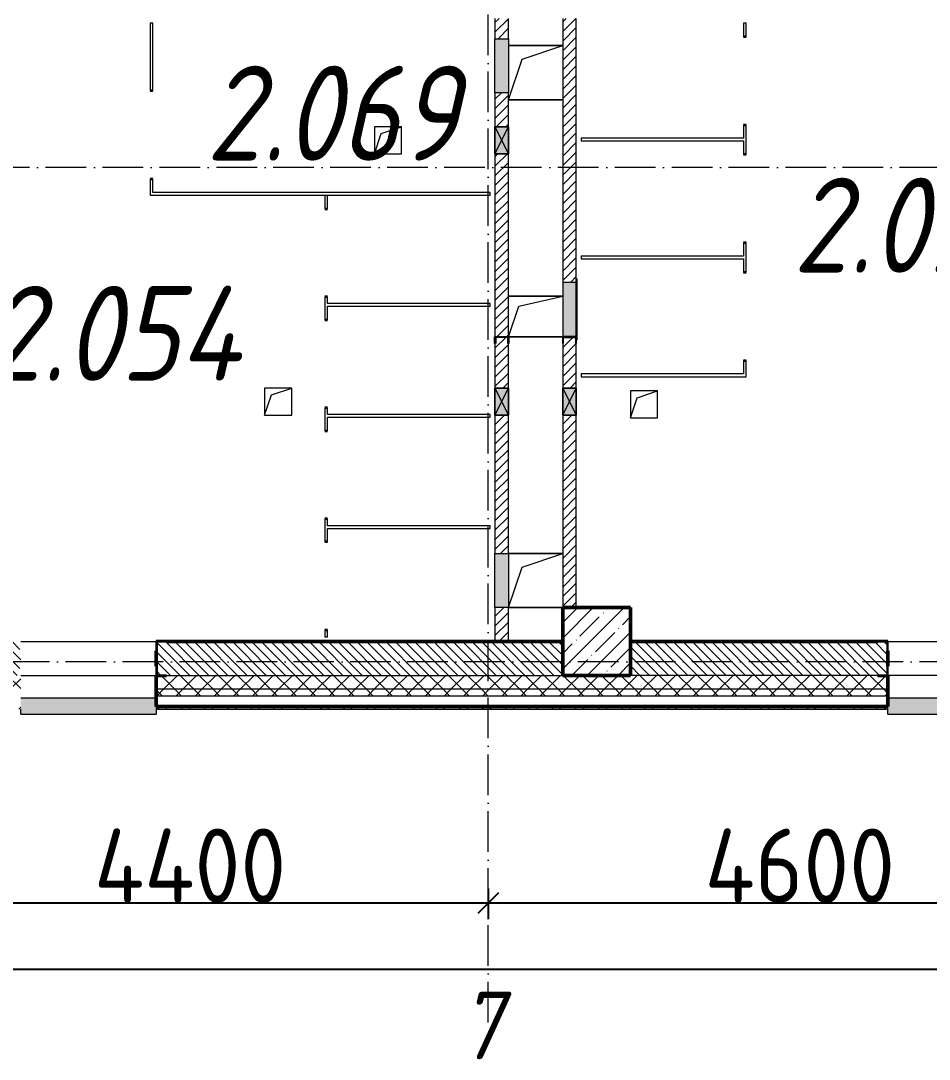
# Model space of a CAD drawing. Header units: millimetres. Extents: x -136833 to 49383, y -8033 to 344618.
# Drawn here: x -125034 to -118329, y 241044 to 248710 of the extents above; entities that cross this region are included whole.
import ezdxf

# ---------------------------------------------------------------- set-up
doc = ezdxf.new("R2010")
doc.units = ezdxf.units.MM
doc.linetypes.add('50_200_ШТРИХ_1Т_ш5_п1_п1_', pattern=[700, 500, -100, 0, -100])
for name, color, linetype, lineweight in [('A-____-____-DIMS', 7, 'Continuous', 9), ('A-DETL-GENF-OTLN', 7, 'Continuous', 9), ('A-DOOR-OPNG-MCUT', 7, 'Continuous', 35), ('A-FLOR-____-OTLN', 7, 'Continuous', 9), ('A-GENM-____-MCUT', 7, 'Continuous', 25), ('A-GENM-____-OTLN', 7, 'Continuous', 9), ('A-GENM-____-OTLN-1', 7, 'Continuous', 25), ('A-GLAZ-____-OTLN', 7, 'Continuous', 9), ('A-WALL-____-MCUT-2', 7, 'Continuous', 50), ('A-WALL-____-MCUT-3', 7, 'Continuous', 9), ('A-WALL-____-OTLN', 7, 'Continuous', 9), ('A-WALL-____-PATT-1', 7, 'Continuous', 9), ('A-WALL-FNSH-MCUT-1', 7, 'Continuous', 9), ('S-COLS-____-MCUT', 7, 'Continuous', 50), ('S-COLS-____-OTLN', 7, 'Continuous', 9), ('S-GRID-____-IDEN', 7, 'Continuous', 9), ('S-GRID-____-OTLN-1', 7, '50_200_ШТРИХ_1Т_ш5_п1_п1_', 9), ('Марки помещений', 7, 'Continuous', 9)]:
    doc.layers.add(name, color=color, linetype=linetype, lineweight=lineweight)
doc.layers.add('A-DOOR-____-OTLN-1', color=7, linetype='Continuous', lineweight=9, true_color=0xffffff)
doc.layers.add('A-GLAZ-____-OTLN-1', color=7, linetype='Continuous', lineweight=9, true_color=0xc0c0c0)
doc.styles.add('ISOCPEUR_I', font='isocpeui.ttf', dxfattribs={"width": 0.9, "height": 2.5})
doc.styles.add('ISOCPEUR_I_3', font='isocpeui.ttf', dxfattribs={"width": 0.85, "height": 2.2})
doc.styles.add('ISOCPEUR_I_9', font='isocpeui.ttf', dxfattribs={"width": 0.9, "height": 250})
doc.styles.add('СПДС', font='isocpeur.ttf', dxfattribs={"width": 0.9})
doc.dimstyles.new('ISO-2_5_0_9К_БОЛЬШОЙ_ОСИ', dxfattribs={"dimscale": 304.8, "dimtxt": 248.995294, "dimasz": 0.492126, "dimexe": 0.393701, "dimexo": 0, "dimgap": 0, "dimtad": 1, "dimdec": 0, "dimzin": 0, "dimdsep": 46, "dimtxsty": 'ISOCPEUR_I_9', "dimblk1": 'OBLIQUE', "dimblk2": 'OBLIQUE', "dimsah": 1, "dimcen": 0.09, "dimdle": 0.393701, "dimazin": 0, "dimtfac": 1, "dimtdec": 4, "dimtix": 1, "dimtmove": 0, "dimatfit": 3, "dimfxl": 1, "dimtvp": 1, "dimtolj": 1, "dimtzin": 0, "dimarcsym": 2})
pattern_1 = [(135, (-131434.413, 245796.486), (-35.35534, -35.35534), [])]
pattern_2 = [(45, (-131434.41, 245796.49), (-70.71068, 70.71068), []), (135, (-131434.41, 245796.49), (-70.71068, -70.71068), [])]
pattern_3 = [(45, (-131434.413, 245796.486), (-35.35534, 35.35534), [])]

# ---------------------------------------------------------------- blocks, each defined once
blk = doc.blocks.new('BSC_Колонна _Прямоугольная - 500х500-V64-АР1_План отверстий 2 этажа в осях 1-64_А-ГГ')
at = {"layer": 'S-COLS-____-OTLN'}
h = blk.add_hatch(dxfattribs=at)
h.set_pattern_fill('FP_93', color=256, style=0, pattern_type=2)
h.set_pattern_definition([(45, (-10650, 1668.96), (-114.0493, 114.0493), []), (45, (-10535.95, 1668.96), (-114.0493, 114.0493), [201.612, -40.322, 3.353, -36.97])])
h.paths.add_polyline_path([(-250, -250), (250, -250), (250, 250), (-250, 250)], flags=0)
at = {"layer": 'S-COLS-____-MCUT'}
for p, q in [((250, 250), (-250, 250)), ((-250, 250), (-250, -250)), ((250, -250), (250, 250)), ((-250, -250), (250, -250))]:
    blk.add_line(p, q, dxfattribs=at)
blk = doc.blocks.new('DOR_ДУ_распашная__1Ст_Прямоугольная_ШЕР - Вн_650х2100h_Кабинки С_у-17949503-АР1_План отверстий 2 этажа в осях 1-64_А-ГГ')
at = {"layer": 'A-DOOR-OPNG-MCUT'}
for p, q in [((-325, 10), (-325, -10)), ((325, -10), (325, 10))]:
    blk.add_line(p, q, dxfattribs=at)
blk = doc.blocks.new('DOR_ДУ_распашная__1Ст_Прямоугольная_ШЕР - Вн_650х2100h_Кабинки С_у-19996353-АР1_План отверстий 2 этажа в осях 1-64_А-ГГ')
at = {"layer": 'A-DOOR-OPNG-MCUT'}
for p, q in [((-325, 10), (-325, -10)), ((325, -10), (325, 10))]:
    blk.add_line(p, q, dxfattribs=at)
blk = doc.blocks.new('DOR_ДУ_распашная__1Ст_Прямоугольная_ШЕР - Вн_650х2100h_Кабинки С_у-17949507-АР1_План отверстий 2 этажа в осях 1-64_А-ГГ')
at = {"layer": 'A-DOOR-OPNG-MCUT'}
for p, q in [((-325, -10), (-325, 10)), ((325, 10), (325, -10))]:
    blk.add_line(p, q, dxfattribs=at)
blk = doc.blocks.new('Фахверк_СКБ_Уголок - 250_2700-27497298-АР1_План отверстий 2 этажа в осях 1-64_А-ГГ')
at = {"layer": 'A-GENM-____-MCUT'}
for p, q in [((200, 181), (125, 181)), ((125, 181), (125, 106)), ((131, 106), (131, 175)), ((131, 175), (200, 175)), ((200, 175), (200, 181)), ((125, 106), (131, 106)), ((131, -6), (125, -6)), ((125, -6), (125, -81)), ((131, -75), (131, -6)), ((200, -75), (131, -75)), ((200, -81), (200, -75)), ((125, -81), (200, -81))]:
    blk.add_line(p, q, dxfattribs=at)
blk = doc.blocks.new('154_Фахверк_СКБ_Швеллер - Тип_100_3960-28331862-АР1_План отверстий 2 этажа в осях 1-64_А-ГГ')
at = {"layer": 'A-GENM-____-MCUT'}
for p, q in [((175, 50), (125, 50)), ((125, 50), (125, -50)), ((128, 47), (175, 47)), ((128, -47), (128, 47)), ((175, 47), (175, 50)), ((125, -50), (175, -50)), ((175, -47), (128, -47)), ((175, -50), (175, -47))]:
    blk.add_line(p, q, dxfattribs=at)
blk = doc.blocks.new('154_Фахверк_СКБ_Швеллер - Тип_100_3960-28333271-АР1_План отверстий 2 этажа в осях 1-64_А-ГГ')
at = {"layer": 'A-GENM-____-MCUT'}
for p, q in [((125, 50), (175, 50)), ((125, -50), (125, 50)), ((128, 47), (128, -47)), ((175, 47), (128, 47)), ((175, 50), (175, 47)), ((175, -50), (125, -50)), ((128, -47), (175, -47)), ((175, -47), (175, -50))]:
    blk.add_line(p, q, dxfattribs=at)
blk = doc.blocks.new('AR_Отверстие Ниша - Лючок-32405868-АР1_План отверстий 2 этажа в осях 1-64_А-ГГ')
at = {"layer": 'A-GLAZ-____-OTLN'}
blk.add_hatch(color=256, dxfattribs=at).paths.add_polyline_path([(-200, -50), (200, -50), (200, 50), (-200, 50), (-200, -47)], flags=0)
for p, q in [((200, 50), (-200, 50)), ((200, -50), (200, 50)), ((-200, -50), (200, -50))]:
    blk.add_line(p, q, dxfattribs=at)
blk = doc.blocks.new('Л_Общий_Лючок - Лючок-29677405-АР1_План отверстий 2 этажа в осях 1-64_А-ГГ')
at = {"layer": 'A-GLAZ-____-OTLN-1'}
blk.add_hatch(color=256, dxfattribs=at).paths.add_polyline_path([(400, 0), (424, 0), (424, 6), (-24, 6), (-24, 0), (0, 0)], flags=0)
at = {"layer": 'A-GLAZ-____-OTLN'}
for p, q in [((424, 6), (-24, 6)), ((-24, 6), (-24, 0)), ((424, 6), (424, 0))]:
    blk.add_line(p, q, dxfattribs=at)
blk = doc.blocks.new('AR_Отверстие Ниша - Лючок-32405936-АР1_План отверстий 2 этажа в осях 1-64_А-ГГ')
at = {"layer": 'A-GLAZ-____-OTLN'}
blk.add_hatch(color=256, dxfattribs=at).paths.add_polyline_path([(-200, -50), (200, -50), (200, 50), (-200, 50)], flags=0)
for p, q in [((-200, 50), (200, 50)), ((-200, -50), (-200, 50)), ((200, 50), (200, -50)), ((200, -50), (-200, -50))]:
    blk.add_line(p, q, dxfattribs=at)
blk = doc.blocks.new('AR_Отверстие Ниша - Лючок-32405898-АР1_План отверстий 2 этажа в осях 1-64_А-ГГ')
at = {"layer": 'A-GLAZ-____-OTLN'}
blk.add_hatch(color=256, dxfattribs=at).paths.add_polyline_path([(-200, -50), (200, -50), (200, 50), (-200, 50)], flags=0)
for p, q in [((-200, 50), (200, 50)), ((-200, -50), (-200, 50)), ((200, 50), (200, -50)), ((200, -50), (-200, -50))]:
    blk.add_line(p, q, dxfattribs=at)
blk = doc.blocks.new('AR_Отверстие прямоугольное _в стене_ - AR_Отверстие прямоугольное _в стене__ВК-32402728-АР1_План отверстий 2 этажа в осях 1-64_А-ГГ')
at = {"layer": 'A-GLAZ-____-OTLN'}
blk.add_hatch(color=256, dxfattribs=at).paths.add_polyline_path([(-100, -50), (100, -50), (100, 50), (-100, 50)], flags=0)
at = {"layer": 'A-DETL-GENF-OTLN'}
for p, q in [((-100, -50), (-100, 50)), ((-100, 50), (100, 50)), ((100, 50), (-100, -50)), ((-100, 50), (100, -50)), ((100, 50), (-100, 50)), ((-100, 50), (-100, -50)), ((100, 50), (100, -50)), ((100, -50), (100, 50)), ((100, -50), (-100, -50)), ((-100, -50), (100, -50))]:
    blk.add_line(p, q, dxfattribs=at)
blk = doc.blocks.new('AR_Отверстие прямоугольное _в стене_ - AR_Отверстие прямоугольное _в стене__ВК-32402434-АР1_План отверстий 2 этажа в осях 1-64_А-ГГ')
at = {"layer": 'A-GLAZ-____-OTLN'}
blk.add_hatch(color=256, dxfattribs=at).paths.add_polyline_path([(-100, -50), (100, -50), (100, 50), (-100, 50)], flags=0)
at = {"layer": 'A-DETL-GENF-OTLN'}
for p, q in [((-100, -50), (-100, 50)), ((-100, 50), (100, 50)), ((100, 50), (-100, -50)), ((-100, 50), (100, -50)), ((100, 50), (-100, 50)), ((-100, 50), (-100, -50)), ((100, 50), (100, -50)), ((100, -50), (100, 50)), ((100, -50), (-100, -50)), ((-100, -50), (100, -50))]:
    blk.add_line(p, q, dxfattribs=at)
blk = doc.blocks.new('AR_Отверстие прямоугольное _в плите_ - AR_Отверстие прямоугольное _в плите_-30459207-АР1_План отверстий 2 этажа в осях 1-64_А-ГГ')
at = {"layer": 'A-GENM-____-OTLN'}
for p, q in [((100, 100), (-100, 100)), ((-100, 100), (-100, -100)), ((-50, 50), (100, 100)), ((100, -100), (100, 100)), ((-100, -100), (-50, 50)), ((-100, -100), (100, -100))]:
    blk.add_line(p, q, dxfattribs=at)
blk = doc.blocks.new('AR_Отверстие прямоугольное _в плите_ - AR_Отверстие прямоугольное _в плите_-30459211-АР1_План отверстий 2 этажа в осях 1-64_А-ГГ')
at = {"layer": 'A-GENM-____-OTLN'}
for p, q in [((200, 200), (-200, 200)), ((-100, 100), (200, 200)), ((-200, -200), (-100, 100)), ((-200, -200), (200, -200))]:
    blk.add_line(p, q, dxfattribs=at)
blk = doc.blocks.new('AR_Отверстие прямоугольное _в плите_ - AR_Отверстие прямоугольное _в плите_-30459214-АР1_План отверстий 2 этажа в осях 1-64_А-ГГ')
at = {"layer": 'A-GENM-____-OTLN'}
for p, q in [((200, 150), (-200, 150)), ((-125, 75), (200, 150)), ((-200, -150), (-125, 75)), ((-200, -150), (200, -150))]:
    blk.add_line(p, q, dxfattribs=at)
blk = doc.blocks.new('Отлив_СКБ - Отлив витража_120_НВФ-31885283-АР1_План отверстий 2 этажа в осях 1-64_А-ГГ')
at = {"layer": 'A-GLAZ-____-OTLN-1'}
for points in [[(0, -2), (1000, -2), (1000, 0), (0, 0)], [(0, -120), (1000, -120), (1000, -2), (0, -2), (0, -85.5)]]:
    blk.add_hatch(color=256, dxfattribs=at).paths.add_polyline_path(points, flags=0)
at = {"layer": 'A-GLAZ-____-OTLN'}
for p, q in [((0, 0), (1000, 0)), ((1000, -2), (0, -2)), ((0, -120), (0, -83)), ((0, -120), (1000, -120)), ((1000, -83), (1000, -120))]:
    blk.add_line(p, q, dxfattribs=at)
blk = doc.blocks.new('_Oblique')
at = {"color": 0, "linetype": 'ByBlock', "lineweight": -2}
blk.add_line((-0.5, -0.5), (0.5, 0.5), dxfattribs=at)
blk = doc.blocks.new('*D2048')
at = {"layer": 'A-____-____-DIMS', "color": 0, "lineweight": -2, "transparency": 16777216}
for p, q in [((289220.7, -90355.9), (289220.7, -90582)), ((293620.7, -90355.9), (293620.7, -90582)), ((289100.7, -90462), (293740.7, -90462))]:
    blk.add_line(p, q, dxfattribs=at)
at = {"layer": 'Defpoints', "color": 0, "transparency": 16777216}
for p in [(289220.7, -90355.9), (293620.7, -90355.9), (293620.7, -90462)]:
    blk.add_point(p, dxfattribs=at)
at = {"layer": 'A-____-____-DIMS', "color": 0, "lineweight": -2, "transparency": 16777216, "xscale": 150, "yscale": 150, "zscale": 150, "rotation": 180}
blk.add_blockref('_Oblique', (289220.7, -90462), dxfattribs=at)
at = {"layer": 'A-____-____-DIMS', "color": 0, "lineweight": -2, "transparency": 16777216, "xscale": 150, "yscale": 150, "zscale": 150}
blk.add_blockref('_Oblique', (293620.7, -90462), dxfattribs=at)
at = {"layer": 'A-____-____-DIMS', "color": 0, "transparency": 16777216, "insert": (291420.7, -90187.7), "char_height": 548.64, "attachment_point": 5, "style": 'СПДС'}
blk.add_mtext('\\A1;4400', dxfattribs=at)
blk = doc.blocks.new('*D2049')
at = {"layer": 'A-____-____-DIMS', "color": 0, "lineweight": -2, "transparency": 16777216}
for p, q in [((293620.7, -90355.9), (293620.7, -90582)), ((298220.7, -90355.9), (298220.7, -90582)), ((293500.7, -90462), (298340.7, -90462))]:
    blk.add_line(p, q, dxfattribs=at)
at = {"layer": 'Defpoints', "color": 0, "transparency": 16777216}
for p in [(293620.7, -90355.9), (298220.7, -90355.9), (298220.7, -90462)]:
    blk.add_point(p, dxfattribs=at)
at = {"layer": 'A-____-____-DIMS', "color": 0, "lineweight": -2, "transparency": 16777216, "xscale": 150, "yscale": 150, "zscale": 150, "rotation": 180}
blk.add_blockref('_Oblique', (293620.7, -90462), dxfattribs=at)
at = {"layer": 'A-____-____-DIMS', "color": 0, "lineweight": -2, "transparency": 16777216, "xscale": 150, "yscale": 150, "zscale": 150}
blk.add_blockref('_Oblique', (298220.7, -90462), dxfattribs=at)
at = {"layer": 'A-____-____-DIMS', "color": 0, "transparency": 16777216, "insert": (295920.7, -90187.7), "char_height": 548.64, "attachment_point": 5, "style": 'СПДС'}
blk.add_mtext('\\A1;4600', dxfattribs=at)
blk = doc.blocks.new('*D2075')
at = {"layer": 'A-____-____-DIMS', "color": 0, "lineweight": -2, "transparency": 16777216}
for p, q in [((281420.7, -90844.1), (281420.7, -91070.2)), ((384920.7, -90844.1), (384920.7, -91070.2)), ((281300.7, -90950.2), (385040.7, -90950.2))]:
    blk.add_line(p, q, dxfattribs=at)
at = {"layer": 'Defpoints', "color": 0, "transparency": 16777216}
for p in [(281420.7, -90844.1), (384920.7, -90844.1), (384920.7, -90950.2)]:
    blk.add_point(p, dxfattribs=at)
at = {"layer": 'A-____-____-DIMS', "color": 0, "lineweight": -2, "transparency": 16777216, "xscale": 150, "yscale": 150, "zscale": 150, "rotation": 180}
blk.add_blockref('_Oblique', (281420.7, -90950.2), dxfattribs=at)
at = {"layer": 'A-____-____-DIMS', "color": 0, "lineweight": -2, "transparency": 16777216, "xscale": 150, "yscale": 150, "zscale": 150}
blk.add_blockref('_Oblique', (384920.7, -90950.2), dxfattribs=at)
at = {"layer": 'A-____-____-DIMS', "color": 0, "transparency": 16777216, "insert": (333170.7, -90675.9), "char_height": 548.64, "attachment_point": 5, "style": 'СПДС'}
blk.add_mtext('\\A1;103500', dxfattribs=at)
blk = doc.blocks.new('3эт')
at = {"layer": 'S-GRID-____-OTLN-1', "color": 251, "ltscale": 0.6, "true_color": 0x636466}
for p, q in [((293620.7, -91346.1), (293620.7, -36982.5)), ((387697.2, -85032.4), (279101.9, -85032.4)), ((387845.1, -88682.4), (279101.9, -88682.4))]:
    blk.add_line(p, q, dxfattribs=at)
at = {"layer": 'S-GRID-____-IDEN', "insert": (293401.8, -91116.3), "char_height": 500, "width": 202.025, "attachment_point": 1, "style": 'ISOCPEUR_I'}
blk.add_mtext('\\fISOCPEUR|b0|i1|c204|p34|;\\W.9;7', dxfattribs=at)
at = {"layer": 'A-____-____-DIMS'}
for base, p1, p2, override, picture, middle in [((293620.7, -90462), (289220.7, -90355.9), (293620.7, -90355.9), {"dimtxt": 1.8, "dimpost": '<>', "dimtxsty": 'СПДС', "dimfxl": 4400}, '*D2048', (291420.7, -90187.7)), ((298220.7, -90462), (293620.7, -90355.9), (298220.7, -90355.9), {"dimtxt": 1.8, "dimpost": '<>', "dimtxsty": 'СПДС', "dimfxl": 4600}, '*D2049', (295920.7, -90187.7)), ((384920.7, -90950.2), (281420.7, -90844.1), (384920.7, -90844.1), {"dimtxt": 1.8, "dimpost": '<>', "dimtxsty": 'СПДС', "dimfxl": 103500}, '*D2075', (333170.7, -90675.9))]:
    dim = blk.add_linear_dim(base=base, p1=p1, p2=p2, dimstyle='ISO-2_5_0_9К_БОЛЬШОЙ_ОСИ', override=override, dxfattribs=at)
    dim.commit()
    dim.dimension.update_dxf_attribs({"geometry": picture, "text_midpoint": middle})

msp = doc.modelspace()

# ---------------------------------------------------------------- hatches: boundary and pattern name
at = {"layer": 'A-WALL-____-PATT-1'}
h = msp.add_hatch(dxfattribs=at)
h.set_pattern_fill('FP_5', color=256, style=0, pattern_type=2)
h.set_pattern_definition(pattern_3)
h.paths.add_polyline_path([(-121434.4, 244127.5), (-121434.4, 244377.5), (-121534.4, 244377.5), (-121534.4, 244127.5)], flags=0)
h.paths.add_polyline_path([(-121534.4, 244777.5), (-121434.4, 244777.5), (-121434.4, 245797.5), (-121534.4, 245797.5), (-121534.4, 244812.4)], flags=0)
h.paths.add_polyline_path([(-121534.4, 245997.5), (-121434.4, 245997.5), (-121434.4, 246327.5), (-121437.4, 246327.5), (-121437.4, 246374.5), (-121531.4, 246374.5), (-121531.4, 246327.5), (-121534.4, 246327.5)], flags=0)
h.paths.add_polyline_path([(-121437.4, 246377.5), (-121434.4, 246377.5), (-121434.4, 247727.5), (-121534.4, 247727.5), (-121534.4, 246377.5), (-121531.2, 246377.5)], flags=0)
h.paths.add_polyline_path([(-121434.4, 247927.5), (-121434.4, 248177.5), (-121534.4, 248177.5), (-121534.4, 247927.5)], flags=0)
h.paths.add_polyline_path([(-121534.4, 248577.5), (-121434.4, 248577.5), (-121434.4, 248727.5), (-121534.4, 248727.5)], flags=0)
h = msp.add_hatch(dxfattribs=at)
h.set_pattern_fill('FP_5', color=256, style=0, pattern_type=2)
h.set_pattern_definition(pattern_3)
h.paths.add_polyline_path([(-121034.4, 244377.5), (-120934.4, 244377.5), (-120934.4, 245797.5), (-121034.4, 245797.5), (-121034.4, 244812.4)], flags=0)
h.paths.add_polyline_path([(-120934.4, 245997.5), (-120934.4, 246327.5), (-120937.4, 246327.5), (-120937.4, 246374.5), (-121031.4, 246374.5), (-121031.4, 246327.5), (-121034.4, 246327.5), (-121034.4, 245997.5), (-120937.4, 245997.5)], flags=0)
h.paths.add_polyline_path([(-120934.4, 246777.5), (-120934.4, 248727.5), (-121034.4, 248727.5), (-121034.4, 246777.5)], flags=0)
h = msp.add_hatch(dxfattribs=at)
h.set_pattern_fill('FP_6', color=256, style=0, pattern_type=2)
h.set_pattern_definition(pattern_1)
h.paths.add_polyline_path([(-121034.4, 243877.5), (-121034.4, 244127.5), (-124028.4, 244127.5), (-124028.4, 244058.5), (-124034.4, 244058.5), (-124034.4, 243946.5), (-124028.4, 243946.5), (-124028.4, 243877.5), (-122610.8, 243877.5)], flags=0)
h.paths.add_polyline_path([(-125109.4, 243877.5), (-125040.4, 243877.5), (-125040.4, 243946.5), (-125034.4, 243946.5), (-125034.4, 244058.5), (-125040.4, 244058.5), (-125040.4, 244127.5), (-125634.4, 244127.5), (-125634.4, 243877.5)], flags=0)
h = msp.add_hatch(dxfattribs=at)
h.set_pattern_fill('FP_6', color=256, style=0, pattern_type=2)
h.set_pattern_definition(pattern_1)
h.paths.add_polyline_path([(-118709.4, 243877.5), (-118640.4, 243878.3), (-118640.4, 243946.5), (-118634.4, 243946.5), (-118634.4, 244058.5), (-118640.4, 244058.5), (-118640.4, 244127.5), (-120534.4, 244127.5), (-120534.4, 243877.5), (-119075.9, 243877.5)], flags=0)
h.paths.add_polyline_path([(-117559.4, 243877.5), (-117034.4, 243877.5), (-117034.4, 244127.5), (-117628.4, 244127.5), (-117628.4, 244058.5), (-117634.4, 244058.5), (-117634.4, 243946.5), (-117628.4, 243946.5), (-117628.4, 243877.5)], flags=0)
h = msp.add_hatch(dxfattribs=at)
h.set_pattern_fill('FP_1', color=256, style=0, pattern_type=2)
h.set_pattern_definition(pattern_2)
h.paths.add_polyline_path([(-30184.4, 243777.5), (-30184.4, 243877.5), (-39209.4, 243877.5), (-39209.4, 243871.5), (-39284.4, 243871.5), (-39284.4, 243777.5), (-30684.4, 243777.5)], flags=0)
h.paths.add_polyline_path([(-41084.4, 243777.5), (-41084.4, 243871.5), (-41159.4, 243871.5), (-41159.4, 243877.5), (-49034.4, 243877.5), (-49034.4, 243777.5), (-41307.4, 243777.5)], flags=0)
h.paths.add_polyline_path([(-50534.4, 243777.5), (-50034.4, 243777.5), (-50034.4, 243877.5), (-51159.4, 243877.5), (-51159.4, 243871.5), (-51234.4, 243871.5), (-51234.4, 243777.5), (-51159.4, 243777.5)], flags=0)
h.paths.add_polyline_path([(-60434.4, 243777.5), (-59034.4, 243777.5), (-59034.4, 243877.5), (-60359.4, 243877.5), (-60359.4, 243871.5), (-60434.4, 243871.5)], flags=0)
h.paths.add_polyline_path([(-62584.4, 243777.5), (-62234.4, 243777.5), (-62234.4, 243871.5), (-62309.4, 243871.5), (-62309.4, 243877.5), (-63359.4, 243877.5), (-63359.4, 243871.5), (-63434.4, 243871.5), (-63434.4, 243777.5), (-63084.4, 243777.5)], flags=0)
h.paths.add_polyline_path([(-65234.7, 243777.5), (-65234.7, 243871.5), (-65309.4, 243871.5), (-65309.4, 243877.5), (-66359.4, 243877.5), (-66359.4, 243871.5), (-66434.4, 243871.5), (-66434.4, 243777.5), (-66051.9, 243777.5)], flags=0)
h.paths.add_polyline_path([(-68234.4, 243777.5), (-68234.4, 243871.5), (-68309.4, 243871.5), (-68309.4, 243877.5), (-69359.4, 243877.5), (-69359.4, 243871.5), (-69434.4, 243871.5), (-69434.4, 243777.5), (-68703.1, 243777.5)], flags=0)
h.paths.add_polyline_path([(-72084.4, 243777.5), (-71234.4, 243777.5), (-71234.4, 243871.5), (-71309.4, 243871.5), (-71309.4, 243877.5), (-72359.4, 243877.5), (-72359.4, 243871.5), (-72434.4, 243871.5), (-72434.4, 243777.5), (-72238, 243777.5)], flags=0)
h.paths.add_polyline_path([(-77540.4, 243777.5), (-77234.4, 243777.5), (-77234.4, 243871.5), (-77309.4, 243871.5), (-77309.4, 243877.5), (-78359.4, 243877.5), (-78359.4, 243871.5), (-78434.4, 243871.5), (-78434.4, 243777.5), (-77584.4, 243777.5)], flags=0)
h.paths.add_polyline_path([(-81434.4, 243777.5), (-80234.4, 243777.5), (-80234.4, 243871.5), (-80309.4, 243871.5), (-80309.4, 243877.5), (-81359.4, 243877.5), (-81359.4, 243871.5), (-81434.4, 243871.5)], flags=0)
h.paths.add_polyline_path([(-83726.6, 243777.5), (-83234.4, 243777.5), (-83234.4, 243871.5), (-83309.4, 243871.5), (-83309.4, 243877.5), (-84359.4, 243877.5), (-84359.4, 243871.5), (-84434.4, 243871.5), (-84434.4, 243777.5), (-84359.4, 243777.5)], flags=0)
h.paths.add_polyline_path([(-86377.8, 243777.5), (-86234.4, 243777.5), (-86234.4, 243871.5), (-86309.4, 243871.5), (-86309.4, 243877.5), (-87359.4, 243877.5), (-87359.4, 243871.5), (-87434.4, 243871.5), (-87434.4, 243777.5), (-86584.4, 243777.5)], flags=0)
h.paths.add_polyline_path([(-89234.4, 243777.5), (-89234.4, 243871.5), (-89309.4, 243871.5), (-89309.4, 243877.5), (-90359.4, 243877.5), (-90359.4, 243871.5), (-90434.4, 243871.5), (-90434.4, 243777.5), (-89309.4, 243777.5)], flags=0)
h.paths.add_polyline_path([(-92234.4, 243777.5), (-92234.4, 243871.5), (-92309.4, 243872.2), (-92309.4, 243877.5), (-93634.4, 243877.5), (-93634.4, 243777.5), (-92240.4, 243777.5)], flags=0)
h.paths.add_polyline_path([(-96634.4, 243777.5), (-95434.4, 243777.5), (-95434.4, 243871.5), (-95509.4, 243871.5), (-95509.4, 243877.5), (-96634.4, 243877.5)], flags=0)
h.paths.add_polyline_path([(-98440.4, 243777.5), (-98434.4, 243777.5), (-98434.4, 243871.5), (-98509.4, 243871.5), (-98509.4, 243877.5), (-99559.4, 243877.5), (-99559.4, 243871.5), (-99634.4, 243871.5), (-99633.7, 243777.5), (-98509.4, 243777.5)], flags=0)
h.paths.add_polyline_path([(-101509.4, 243777.5), (-101434.4, 243777.5), (-101434.4, 243871.5), (-101509.4, 243871.5), (-101509.4, 243877.5), (-102634.4, 243877.5), (-102634.4, 243777.5), (-102134.4, 243777.5)], flags=0)
h.paths.add_polyline_path([(-105134.4, 243777.5), (-104434.4, 243777.5), (-104434.4, 243871.5), (-104509.4, 243871.5), (-104509.4, 243877.5), (-105634.4, 243877.5), (-105634.4, 243777.5)], flags=0)
h.paths.add_polyline_path([(-107434.4, 243777.5), (-107434.4, 243871.5), (-107509.4, 243871.5), (-107509.4, 243877.5), (-108559.4, 243877.5), (-108559.4, 243871.5), (-108634.4, 243871.5), (-108634.4, 243777.5), (-108471.1, 243777.5)], flags=0)
h.paths.add_polyline_path([(-110509.4, 243777.5), (-110434.4, 243777.5), (-110434.4, 243871.5), (-110509.4, 243871.5), (-110509.4, 243877.5), (-111634.4, 243877.5), (-111634.4, 243777.5), (-111122.3, 243777.5)], flags=0)
h.paths.add_polyline_path([(-114634.4, 243777.5), (-113434.4, 243777.5), (-113434.4, 243871.5), (-113509.4, 243871.5), (-113509.4, 243877.5), (-114634.4, 243877.5)], flags=0)
h.paths.add_polyline_path([(-116434.4, 243777.5), (-116434.4, 243871.5), (-116509.4, 243871.5), (-116509.4, 243877.5), (-117559.4, 243877.5), (-117559.4, 243871.5), (-117634.4, 243871.5), (-117634.4, 243777.5), (-116534.4, 243777.5)], flags=0)
h.paths.add_polyline_path([(-118634.4, 243777.5), (-118634.4, 243871.5), (-118709.4, 243871.5), (-118709.4, 243877.5), (-123959.4, 243877.5), (-123959.4, 243871.5), (-124034.4, 243871.5), (-124034.4, 243777.5), (-119075.9, 243777.5)], flags=0)
h.paths.add_polyline_path([(-126134.4, 243777.5), (-125034.4, 243777.5), (-125034.4, 243871.5), (-125109.4, 243871.5), (-125109.4, 243877.5), (-133884.4, 243877.5), (-133884.4, 243777.5), (-126145.7, 243777.5)], flags=0)
h = msp.add_hatch(dxfattribs=at)
h.set_pattern_fill('FP_1', color=256, style=0, pattern_type=2)
h.set_pattern_definition(pattern_2)
h.paths.add_polyline_path([(-30184.4, 243727.5), (-30084.4, 243727.5), (-30084.4, 243777.5), (-39284.4, 243777.5), (-39284.4, 243727.5), (-30702.6, 243727.5)], flags=0)
h.paths.add_polyline_path([(-42191.2, 243727.5), (-41084.4, 243727.5), (-41084.4, 243777.5), (-49034.4, 243777.5), (-49034.4, 243727.5), (-43074.9, 243727.5)], flags=0)
h.paths.add_polyline_path([(-51234.4, 243727.5), (-50034.4, 243727.5), (-50034.4, 243777.5), (-51234.4, 243777.5)], flags=0)
h.paths.add_polyline_path([(-59034.4, 243727.5), (-59034.4, 243777.5), (-60434.4, 243777.5), (-60434.4, 243727.5), (-59865.8, 243727.5)], flags=0)
h.paths.add_polyline_path([(-62234.4, 243727.5), (-62234.4, 243777.5), (-63434.4, 243777.5), (-63434.4, 243727.5), (-62517, 243727.5)], flags=0)
h.paths.add_polyline_path([(-66051.9, 243727.5), (-65234.7, 243727.5), (-65234.7, 243777.5), (-66434.4, 243777.5), (-66434.4, 243727.5)], flags=0)
h.paths.add_polyline_path([(-68234.4, 243727.5), (-68234.4, 243777.5), (-69434.4, 243777.5), (-69434.4, 243727.5), (-68703.1, 243727.5)], flags=0)
h.paths.add_polyline_path([(-71354.3, 243727.5), (-71234.4, 243727.5), (-71234.4, 243777.5), (-72434.4, 243777.5), (-72434.4, 243727.5), (-72238, 243727.5)], flags=0)
h.paths.add_polyline_path([(-77234.4, 243727.5), (-77234.4, 243777.5), (-78434.4, 243777.5), (-78434.4, 243727.5), (-77540.4, 243727.5)], flags=0)
h.paths.add_polyline_path([(-80234.4, 243727.5), (-80234.4, 243777.5), (-81434.4, 243777.5), (-81434.4, 243727.5), (-81075.4, 243727.5)], flags=0)
h.paths.add_polyline_path([(-84434.4, 243727.5), (-83234.4, 243727.5), (-83234.4, 243777.5), (-84434.4, 243777.5)], flags=0)
h.paths.add_polyline_path([(-86377.8, 243727.5), (-86234.4, 243727.5), (-86234.4, 243777.5), (-87434.4, 243777.5), (-87434.4, 243727.5), (-87261.5, 243727.5)], flags=0)
h.paths.add_polyline_path([(-89234.4, 243727.5), (-89234.4, 243777.5), (-90434.4, 243777.5), (-90434.4, 243727.5), (-89912.7, 243727.5)], flags=0)
h.paths.add_polyline_path([(-92563.9, 243727.5), (-92234.4, 243727.5), (-92234.4, 243777.5), (-93634.4, 243777.5), (-93634.4, 243727.5), (-93447.6, 243727.5)], flags=0)
h.paths.add_polyline_path([(-95434.4, 243727.5), (-95434.4, 243777.5), (-96634.4, 243777.5), (-96634.4, 243727.5), (-96098.8, 243727.5)], flags=0)
h.paths.add_polyline_path([(-98434.4, 243727.5), (-98434.4, 243777.5), (-99634.4, 243777.5), (-99633.7, 243727.5)], flags=0)
h.paths.add_polyline_path([(-101434.4, 243727.5), (-101434.4, 243777.5), (-102634.4, 243777.5), (-102634.4, 243727.5)], flags=0)
h.paths.add_polyline_path([(-105634.4, 243727.5), (-104434.4, 243727.5), (-104434.4, 243777.5), (-105634.4, 243777.5)], flags=0)
h.paths.add_polyline_path([(-107434.4, 243727.5), (-107434.4, 243777.5), (-108634.4, 243777.5), (-108634.4, 243727.5), (-108471.1, 243727.5)], flags=0)
h.paths.add_polyline_path([(-110434.4, 243727.5), (-110434.4, 243777.5), (-111634.4, 243777.5), (-111634.4, 243727.5), (-111122.3, 243727.5)], flags=0)
h.paths.add_polyline_path([(-113434.4, 243727.5), (-113434.4, 243777.5), (-114634.4, 243777.5), (-114634.4, 243727.5), (-113773.5, 243727.5)], flags=0)
h.paths.add_polyline_path([(-116434.4, 243727.5), (-116434.4, 243777.5), (-117634.4, 243777.5), (-117634.4, 243727.5), (-117308.4, 243727.5)], flags=0)
h.paths.add_polyline_path([(-118634.4, 243727.5), (-118634.4, 243777.5), (-124034.4, 243777.5), (-124034.4, 243727.5), (-119075.9, 243727.5)], flags=0)
h.paths.add_polyline_path([(-125034.4, 243727.5), (-125034.4, 243777.5), (-133984.4, 243777.5), (-133984.4, 243727.5), (-126145.7, 243727.5)], flags=0)
h = msp.add_hatch(dxfattribs=at)
h.set_pattern_fill('FP_3', color=256, style=0, pattern_type=2)
h.set_pattern_definition([(45, (-131434.41, 245796.49), (-85.5366, 85.5366), []), (45, (-131377.39, 245796.49), (-85.5366, 85.5366), [])])
h.paths.add_polyline_path([(-93633.4, 243627.5), (-93119.4, 243627.5), (-93119.4, 243647.5), (-93633.4, 243647.5)], flags=0)
h.paths.add_polyline_path([(-96098.8, 243627.5), (-95434.4, 243627.5), (-95434.4, 243647.5), (-96634.4, 243647.5), (-96634.4, 243627.5)], flags=0)
h.paths.add_polyline_path([(-98434.4, 243627.5), (-98434.4, 243647.5), (-99633.4, 243647.5), (-99633.4, 243627.5)], flags=0)
h.paths.add_polyline_path([(-101434.4, 243627.5), (-101434.4, 243647.5), (-102634.4, 243647.5), (-102634.4, 243627.5)], flags=0)
h.paths.add_polyline_path([(-104936.1, 243627.5), (-104434.4, 243627.5), (-104434.4, 243647.5), (-105633.4, 243647.5), (-105633.4, 243627.5)], flags=0)
h.paths.add_polyline_path([(-107434.4, 243627.5), (-107434.4, 243647.5), (-108634.4, 243647.5), (-108634.4, 243627.5), (-108471.1, 243627.5)], flags=0)
h.paths.add_polyline_path([(-111122.3, 243627.5), (-110434.4, 243627.5), (-110434.4, 243647.5), (-111634.4, 243647.5), (-111634.4, 243627.5)], flags=0)
h.paths.add_polyline_path([(-113773.5, 243627.5), (-113434.4, 243627.5), (-113434.4, 243647.5), (-114634.4, 243647.5), (-114634.4, 243627.5)], flags=0)
h.paths.add_polyline_path([(-117308.4, 243627.5), (-116434.4, 243627.5), (-116434.4, 243647.5), (-117634.4, 243647.5), (-117634.4, 243627.5)], flags=0)
h.paths.add_polyline_path([(-119075.9, 243627.5), (-118634.4, 243627.5), (-118634.4, 243647.5), (-124034.4, 243647.5), (-124034.4, 243627.5), (-120843.3, 243627.5)], flags=0)
h.paths.add_polyline_path([(-126145.7, 243627.5), (-125034.4, 243627.5), (-125034.4, 243647.5), (-134114.4, 243647.5), (-134114.4, 243627.5), (-127913.2, 243627.5)], flags=0)

# ---------------------------------------------------------------- linework, layer by layer
at = {"layer": 'A-FLOR-____-OTLN'}
for p, q in [((-121434.4, 248527.5), (-121034.4, 248527.5)), ((-121034.4, 248127.5), (-121434.4, 248127.5)), ((-121434.4, 246677.5), (-121034.4, 246677.5)), ((-121034.4, 246377.5), (-121434.4, 246377.5)), ((-121434.4, 244777.5), (-121034.4, 244777.5)), ((-121034.4, 244377.5), (-121434.4, 244377.5))]:
    msp.add_line(p, q, dxfattribs=at)
at = {"layer": 'A-WALL-____-MCUT-2'}
for p, q in [((-121034.4, 244127.5), (-123959.4, 244127.5)), ((-118709.4, 244127.5), (-120534.4, 244127.5)), ((-124034.4, 244058.5), (-124034.4, 243946.5)), ((-118634.4, 243946.5), (-118634.4, 244058.5)), ((-124034.4, 243871.5), (-124034.4, 243647.5)), ((-118634.4, 243647.5), (-118634.4, 243871.5)), ((-124034.4, 243647.5), (-118634.4, 243647.5))]:
    msp.add_line(p, q, dxfattribs=at)
at = {"layer": 'A-WALL-____-MCUT-3'}
for p, q in [((-123959.4, 243877.5), (-121034.4, 243877.5)), ((-118709.4, 243877.5), (-120534.4, 243877.5)), ((-124034.4, 243777.5), (-118634.4, 243777.5)), ((-124034.4, 243727.5), (-118634.4, 243727.5))]:
    msp.add_line(p, q, dxfattribs=at)
at = {"layer": 'A-WALL-____-OTLN'}
for p, q in [((-125034.4, 244127.5), (-124034.4, 244127.5)), ((-118634.4, 244127.5), (-117634.4, 244127.5)), ((-125034.4, 243877.5), (-124034.4, 243877.5)), ((-117634.4, 243877.5), (-118634.4, 243877.5))]:
    msp.add_line(p, q, dxfattribs=at)
at = {"layer": 'A-WALL-FNSH-MCUT-1'}
for p, q in [((-121534.4, 248727.5), (-121534.4, 248577.5)), ((-121434.4, 248577.5), (-121434.4, 248727.5)), ((-121034.4, 248727.5), (-121034.4, 246777.5)), ((-120934.4, 246777.5), (-120934.4, 248727.5)), ((-124059.4, 248692.5), (-124079.4, 248692.5)), ((-124079.4, 248692.5), (-124079.4, 248192.5)), ((-124059.4, 248192.5), (-124059.4, 248692.5)), ((-119679.4, 248692.5), (-119699.4, 248692.5)), ((-119699.4, 248692.5), (-119699.4, 248592.5)), ((-119679.4, 248592.5), (-119679.4, 248692.5)), ((-121534.4, 248177.5), (-121534.4, 247927.5)), ((-121434.4, 247927.5), (-121434.4, 248177.5)), ((-119699.4, 247942.5), (-119699.4, 247842.5)), ((-119679.4, 247722.5), (-119679.4, 247942.5)), ((-119699.4, 247842.5), (-120899.4, 247842.5)), ((-120899.4, 247842.5), (-120899.4, 247822.5)), ((-120899.4, 247822.5), (-119699.4, 247822.5)), ((-119699.4, 247822.5), (-119699.4, 247722.5)), ((-121534.4, 247727.5), (-121534.4, 246377.5)), ((-121434.4, 246377.5), (-121434.4, 247727.5)), ((-124079.4, 247542.5), (-124079.4, 247422.5)), ((-124059.4, 247442.5), (-124059.4, 247542.5)), ((-124079.4, 247422.5), (-121569.4, 247422.5)), ((-121569.4, 247442.5), (-124059.4, 247442.5)), ((-122789.4, 247422.5), (-122789.4, 247322.5)), ((-122769.4, 247322.5), (-122769.4, 247422.5)), ((-121569.4, 247422.5), (-121569.4, 247442.5)), ((-119699.4, 247072.5), (-119699.4, 246972.5)), ((-119679.4, 246852.5), (-119679.4, 247072.5)), ((-119699.4, 246972.5), (-120899.4, 246972.5)), ((-120899.4, 246972.5), (-120899.4, 246952.5)), ((-120899.4, 246952.5), (-119699.4, 246952.5)), ((-119699.4, 246952.5), (-119699.4, 246852.5)), ((-122789.4, 246672.5), (-122789.4, 246502.5)), ((-122769.4, 246622.5), (-122769.4, 246672.5)), ((-121569.4, 246622.5), (-122769.4, 246622.5)), ((-122769.4, 246502.5), (-122769.4, 246602.5)), ((-122769.4, 246602.5), (-121569.4, 246602.5)), ((-121569.4, 246602.5), (-121569.4, 246622.5)), ((-121534.4, 246327.5), (-121534.4, 245997.5)), ((-121434.4, 245997.5), (-121434.4, 246327.5)), ((-121034.4, 246327.5), (-121034.4, 245997.5)), ((-120934.4, 245997.5), (-120934.4, 246327.5)), ((-119699.4, 246202.5), (-119699.4, 246102.5)), ((-119679.4, 246082.5), (-119679.4, 246202.5)), ((-119699.4, 246102.5), (-120899.4, 246102.5)), ((-120899.4, 246102.5), (-120899.4, 246082.5)), ((-120899.4, 246082.5), (-119679.4, 246082.5)), ((-122789.4, 245852.5), (-122789.4, 245682.5)), ((-122769.4, 245802.5), (-122769.4, 245852.5)), ((-121569.4, 245802.5), (-122769.4, 245802.5)), ((-121569.4, 245782.5), (-121569.4, 245802.5)), ((-121534.4, 245797.5), (-121534.4, 244777.5)), ((-121434.4, 244777.5), (-121434.4, 245797.5)), ((-121034.4, 245797.5), (-121034.4, 244377.5)), ((-120934.4, 244377.5), (-120934.4, 245797.5)), ((-122769.4, 245682.5), (-122769.4, 245782.5)), ((-122769.4, 245782.5), (-121569.4, 245782.5)), ((-122789.4, 245032.5), (-122789.4, 244862.5)), ((-122769.4, 244982.5), (-122769.4, 245032.5)), ((-121569.4, 244982.5), (-122769.4, 244982.5)), ((-122769.4, 244862.5), (-122769.4, 244962.5)), ((-122769.4, 244962.5), (-121569.4, 244962.5)), ((-121569.4, 244962.5), (-121569.4, 244982.5)), ((-121534.4, 244377.5), (-121534.4, 244127.5)), ((-121434.4, 244127.5), (-121434.4, 244377.5)), ((-122789.4, 244212.5), (-122789.4, 244162.5)), ((-122769.4, 244162.5), (-122769.4, 244212.5)), ((-122789.4, 244162.5), (-122769.4, 244162.5)), ((-121534.4, 244127.5), (-121434.4, 244127.5)), ((-124034.4, 243647.5), (-124034.4, 243627.5)), ((-118634.4, 243627.5), (-118634.4, 243647.5)), ((-124034.4, 243627.5), (-118634.4, 243627.5))]:
    msp.add_line(p, q, dxfattribs=at)

# ---------------------------------------------------------------- block references
msp.add_blockref('3эт', (-415205.1, 332659.9))
at = {"layer": 'A-DOOR-____-OTLN-1'}
for name, p, rotation in [('DOR_ДУ_распашная__1Ст_Прямоугольная_ШЕР - Вн_650х2100h_Кабинки С_у-17949503-АР1_План отверстий 2 этажа в осях 1-64_А-ГГ', (-119689.4, 248267.5), 269.9999999999989), ('DOR_ДУ_распашная__1Ст_Прямоугольная_ШЕР - Вн_650х2100h_Кабинки С_у-19996353-АР1_План отверстий 2 этажа в осях 1-64_А-ГГ', (-124069.4, 247867.5), 90), ('DOR_ДУ_распашная__1Ст_Прямоугольная_ШЕР - Вн_650х2100h_Кабинки С_у-17949503-АР1_План отверстий 2 этажа в осях 1-64_А-ГГ', (-119689.4, 247397.5), 269.9999999999989), ('DOR_ДУ_распашная__1Ст_Прямоугольная_ШЕР - Вн_650х2100h_Кабинки С_у-17949507-АР1_План отверстий 2 этажа в осях 1-64_А-ГГ', (-122779.4, 246997.5), 270.0000000000007), ('DOR_ДУ_распашная__1Ст_Прямоугольная_ШЕР - Вн_650х2100h_Кабинки С_у-17949503-АР1_План отверстий 2 этажа в осях 1-64_А-ГГ', (-119689.4, 246527.5), 269.9999999999989), ('DOR_ДУ_распашная__1Ст_Прямоугольная_ШЕР - Вн_650х2100h_Кабинки С_у-17949507-АР1_План отверстий 2 этажа в осях 1-64_А-ГГ', (-122779.4, 246177.5), 270.0000000000007), ('DOR_ДУ_распашная__1Ст_Прямоугольная_ШЕР - Вн_650х2100h_Кабинки С_у-17949507-АР1_План отверстий 2 этажа в осях 1-64_А-ГГ', (-122779.4, 245357.5), 270.0000000000007), ('DOR_ДУ_распашная__1Ст_Прямоугольная_ШЕР - Вн_650х2100h_Кабинки С_у-19996353-АР1_План отверстий 2 этажа в осях 1-64_А-ГГ', (-122779.4, 244537.5), 90.00000000000065)]:
    msp.add_blockref(name, p, dxfattribs=dict(at, rotation=rotation))
at = {"layer": 'A-GENM-____-OTLN'}
for name, p in [('AR_Отверстие прямоугольное _в плите_ - AR_Отверстие прямоугольное _в плите_-30459211-АР1_План отверстий 2 этажа в осях 1-64_А-ГГ', (-121234.4, 248327.5)), ('AR_Отверстие прямоугольное _в плите_ - AR_Отверстие прямоугольное _в плите_-30459207-АР1_План отверстий 2 этажа в осях 1-64_А-ГГ', (-122324.4, 247827.5)), ('AR_Отверстие прямоугольное _в плите_ - AR_Отверстие прямоугольное _в плите_-30459214-АР1_План отверстий 2 этажа в осях 1-64_А-ГГ', (-121234.4, 246527.5)), ('AR_Отверстие прямоугольное _в плите_ - AR_Отверстие прямоугольное _в плите_-30459207-АР1_План отверстий 2 этажа в осях 1-64_А-ГГ', (-123134.4, 245897.5)), ('AR_Отверстие прямоугольное _в плите_ - AR_Отверстие прямоугольное _в плите_-30459207-АР1_План отверстий 2 этажа в осях 1-64_А-ГГ', (-120434.4, 245877.5)), ('AR_Отверстие прямоугольное _в плите_ - AR_Отверстие прямоугольное _в плите_-30459211-АР1_План отверстий 2 этажа в осях 1-64_А-ГГ', (-121234.4, 244577.5))]:
    msp.add_blockref(name, p, dxfattribs=at)
at = {"layer": 'A-GENM-____-OTLN-1'}
for name, p, rotation in [('154_Фахверк_СКБ_Швеллер - Тип_100_3960-28333271-АР1_План отверстий 2 этажа в осях 1-64_А-ГГ', (-121484.4, 246502.5), 269.9999999999997), ('154_Фахверк_СКБ_Швеллер - Тип_100_3960-28331862-АР1_План отверстий 2 этажа в осях 1-64_А-ГГ', (-120984.4, 246502.5), 269.9999999999997), ('Фахверк_СКБ_Уголок - 250_2700-27497298-АР1_План отверстий 2 этажа в осях 1-64_А-ГГ', (-118509.4, 244052.5), 180)]:
    msp.add_blockref(name, p, dxfattribs=dict(at, rotation=rotation))
msp.add_blockref('Фахверк_СКБ_Уголок - 250_2700-27497298-АР1_План отверстий 2 этажа в осях 1-64_А-ГГ', (-124159.4, 243952.5), dxfattribs=at)
at = {"layer": 'A-GLAZ-____-OTLN'}
for name, p, rotation in [('AR_Отверстие Ниша - Лючок-32405898-АР1_План отверстий 2 этажа в осях 1-64_А-ГГ', (-121484.4, 248377.5), 89.9999999999997), ('AR_Отверстие прямоугольное _в стене_ - AR_Отверстие прямоугольное _в стене__ВК-32402434-АР1_План отверстий 2 этажа в осях 1-64_А-ГГ', (-121484.4, 247827.5), 89.9999999999997), ('Л_Общий_Лючок - Лючок-29677405-АР1_План отверстий 2 этажа в осях 1-64_А-ГГ', (-120934.4, 246777.5), 269.9999999999996), ('AR_Отверстие Ниша - Лючок-32405868-АР1_План отверстий 2 этажа в осях 1-64_А-ГГ', (-120984.4, 246577.5), 89.9999999999997), ('AR_Отверстие прямоугольное _в стене_ - AR_Отверстие прямоугольное _в стене__ВК-32402434-АР1_План отверстий 2 этажа в осях 1-64_А-ГГ', (-121484.4, 245897.5), 89.9999999999997), ('AR_Отверстие прямоугольное _в стене_ - AR_Отверстие прямоугольное _в стене__ВК-32402728-АР1_План отверстий 2 этажа в осях 1-64_А-ГГ', (-120984.4, 245897.5), 89.9999999999997), ('AR_Отверстие Ниша - Лючок-32405936-АР1_План отверстий 2 этажа в осях 1-64_А-ГГ', (-121484.4, 244577.5), 89.9999999999997)]:
    msp.add_blockref(name, p, dxfattribs=dict(at, rotation=rotation))
for p in [(-125034.4, 243710.5), (-118634.4, 243710.5)]:
    msp.add_blockref('Отлив_СКБ - Отлив витража_120_НВФ-31885283-АР1_План отверстий 2 этажа в осях 1-64_А-ГГ', p, dxfattribs=at)
at = {"layer": 'S-COLS-____-OTLN'}
msp.add_blockref('BSC_Колонна _Прямоугольная - 500х500-V64-АР1_План отверстий 2 этажа в осях 1-64_А-ГГ', (-120784.4, 244127.5), dxfattribs=at)

# ---------------------------------------------------------------- texts
at = {"layer": 'Марки помещений', "char_height": 700, "attachment_point": 1, "style": 'ISOCPEUR_I_3'}
for s, insert, width in [('2.069', (-123667.4, 248377.9), 785.654), ('2.051', (-119335.6, 247551.1), 737.552), ('2.054', (-125290.6, 246752.8), 817.721)]:
    msp.add_mtext(s, dxfattribs=dict(at, insert=insert, width=width))

doc.saveas('drawing.dxf')
